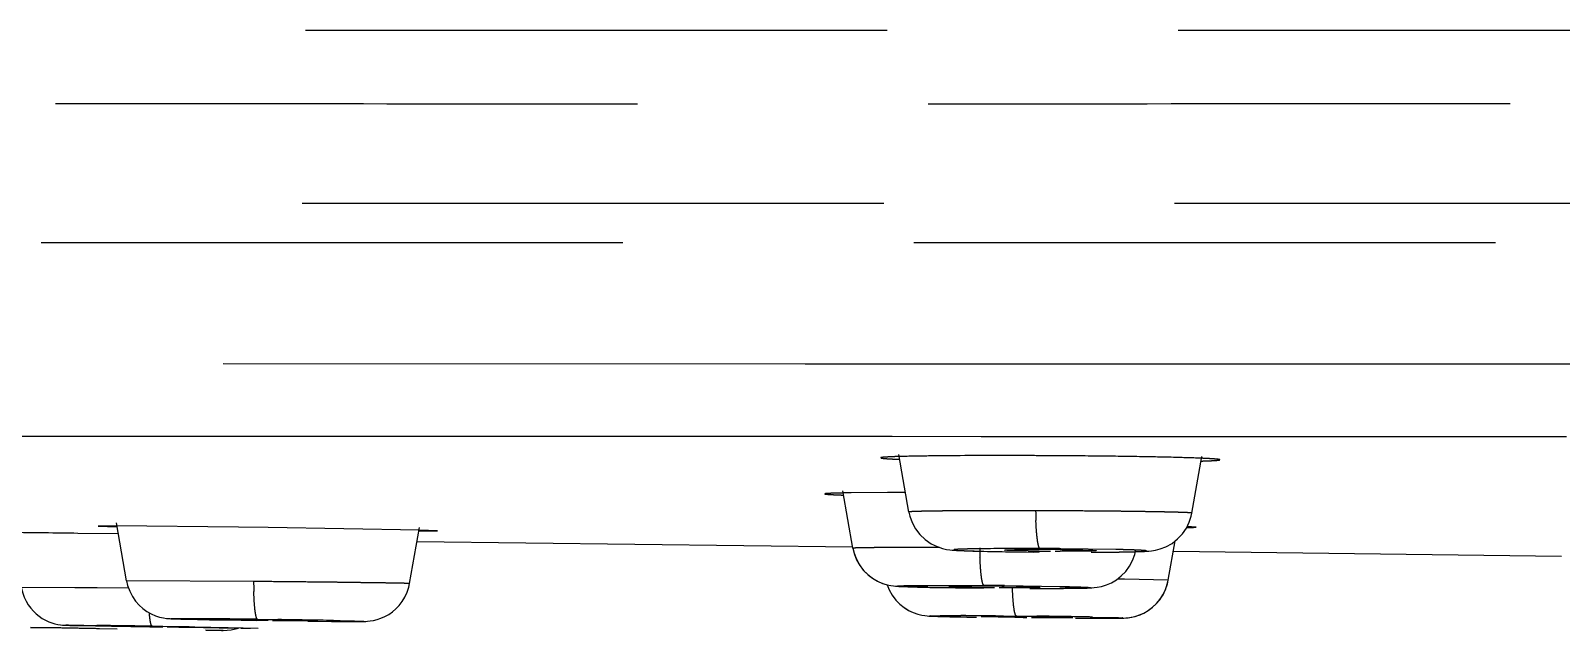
# Model space of a CAD drawing. Header units: millimetres. Extents: x 687 to 1107, y -116 to 478.
# Drawn here: x 934.854 to 938.196, y 329.076 to 330.386 of the extents above; entities that cross this region are included whole.
import ezdxf

# ---------------------------------------------------------------- set-up
doc = ezdxf.new("R2010")
doc.units = ezdxf.units.MM
doc.header["$LTSCALE"] = 0.1
doc.linetypes.add('HIDDENX2', pattern=[19.05, 12.7, -6.35])
doc.layers.add('HIDDEN', color=8, linetype='HIDDENX2')

msp = doc.modelspace()

# ---------------------------------------------------------------- linework, layer by layer
at = {"layer": 'HIDDEN'}
for p, q in [((942.4395, 330.3862), (928.431, 330.3861)), ((942.4319, 330.0085), (931.1512, 330.0085)), ((925.3524, 329.9236), (963.9821, 329.9236)), ((936.545, 329.6579), (934.2615, 329.6583)), ((936.5857, 329.6579), (936.545, 329.6579)), ((936.6675, 329.6579), (936.5857, 329.6579)), ((936.7083, 329.6579), (936.6675, 329.6579)), ((936.9801, 329.6578), (936.7083, 329.6579)), ((937.0805, 329.6578), (936.9801, 329.6578)), ((937.1809, 329.6578), (937.0805, 329.6578)), ((937.1995, 329.6578), (937.1809, 329.6578)), ((937.3279, 329.6578), (937.1995, 329.6578)), ((937.4499, 329.6578), (937.3279, 329.6578)), ((937.4904, 329.6578), (937.4499, 329.6578)), ((940.3482, 329.6577), (937.4904, 329.6578)), ((934.7859, 329.5003), (934.9666, 329.5003)), ((934.9666, 329.5003), (935.001, 329.5003)), ((935.001, 329.5003), (935.0431, 329.5003)), ((935.0431, 329.5003), (935.0666, 329.5003)), ((935.0666, 329.5003), (935.1433, 329.5003)), ((935.1433, 329.5003), (935.1668, 329.5003)), ((935.1668, 329.5003), (935.1863, 329.5003)), ((935.1863, 329.5003), (935.2433, 329.5003)), ((935.2433, 329.5003), (935.273, 329.5003)), ((935.273, 329.5003), (935.3729, 329.5002)), ((935.3729, 329.5002), (935.4349, 329.5002)), ((935.4349, 329.5002), (935.473, 329.5002)), ((935.473, 329.5002), (935.5116, 329.5002)), ((935.5116, 329.5002), (935.5526, 329.5002)), ((935.5526, 329.5002), (935.584, 329.5002)), ((935.584, 329.5002), (935.7414, 329.5002)), ((935.7414, 329.5002), (935.7824, 329.5002)), ((935.7824, 329.5002), (936.6577, 329.5001)), ((936.6577, 329.5001), (936.7102, 329.5001)), ((936.7102, 329.5001), (936.7356, 329.5001)), ((936.7356, 329.5001), (936.9294, 329.5)), ((936.9294, 329.5), (937.0294, 329.5)), ((937.0294, 329.5), (937.0808, 329.5)), ((937.0808, 329.5), (937.1175, 329.5)), ((937.1175, 329.5), (937.1295, 329.5)), ((937.1295, 329.5), (937.3987, 329.5)), ((937.3987, 329.5), (937.4393, 329.5)), ((937.4393, 329.5), (937.4506, 329.5)), ((937.4506, 329.5), (937.4781, 329.5)), ((937.4781, 329.5), (938.1546, 329.4999)), ((938.1546, 329.4999), (938.1951, 329.4998)), ((938.1951, 329.4998), (938.2072, 329.4998)), ((936.7718, 329.3348), (936.7497, 329.4601)), ((937.3895, 329.3324), (937.4112, 329.4558)), ((936.6495, 329.2557), (936.6274, 329.3814)), ((936.7254, 329.3772), (936.6457, 329.3766)), ((936.7718, 329.3348), (936.7718, 329.3348)), ((937.0808, 329.3374), (937.0485, 329.3375)), ((935.0415, 329.3046), (935.0022, 329.3042)), ((935.0022, 329.3042), (935.0421, 329.3027)), ((935.3081, 329.302), (935.0415, 329.3046)), ((935.0639, 329.1845), (935.0416, 329.3112)), ((935.3733, 329.3011), (935.3081, 329.302)), ((935.7032, 329.2953), (935.3733, 329.3011)), ((935.6816, 329.1786), (935.7031, 329.3008)), ((937.3786, 329.3009), (937.3931, 329.3012)), ((937.399, 329.3018), (937.3795, 329.3031)), ((937.3931, 329.3012), (937.399, 329.3018)), ((935.0455, 329.2869), (934.9576, 329.2882)), ((935.6978, 329.2705), (936.6496, 329.2584)), ((935.7029, 329.2934), (935.7425, 329.2938)), ((935.7425, 329.2938), (935.7032, 329.2953)), ((937.338, 329.186), (937.3531, 329.2718)), ((936.6495, 329.2557), (936.6495, 329.2557)), ((936.9354, 329.2491), (937.0565, 329.2474)), ((936.9854, 329.251), (936.9808, 329.2516)), ((937.0323, 329.2497), (936.9854, 329.251)), ((937.0808, 329.2528), (937.0707, 329.2528)), ((937.2234, 329.253), (937.1036, 329.2547)), ((937.2648, 329.2422), (937.2672, 329.2523)), ((937.3492, 329.2494), (938.1962, 329.2386)), ((934.9509, 329.1695), (934.8341, 329.1702)), ((934.9999, 329.169), (934.9509, 329.1695)), ((935.0682, 329.1683), (934.9999, 329.169)), ((935.3413, 329.1831), (935.064, 329.1845)), ((935.3733, 329.1828), (935.3413, 329.1831)), ((936.8146, 329.1746), (936.9359, 329.1744)), ((936.8607, 329.1724), (936.8587, 329.1721)), ((936.8587, 329.1721), (936.9348, 329.1702)), ((936.9231, 329.1729), (936.8607, 329.1724)), ((936.9586, 329.1727), (936.9488, 329.1728)), ((937.0587, 329.1705), (936.9795, 329.1725)), ((936.9802, 329.174), (937.1017, 329.1723)), ((936.9942, 329.1698), (937.0485, 329.17)), ((937.0485, 329.17), (937.0566, 329.1702)), ((937.0566, 329.1702), (937.0587, 329.1705)), ((937.2421, 329.1881), (937.2274, 329.1883)), ((937.338, 329.186), (937.2421, 329.1881)), ((935.1677, 329.1015), (935.1743, 329.1013)), ((935.1743, 329.1013), (935.1826, 329.101)), ((935.1826, 329.101), (935.1982, 329.1007)), ((935.1982, 329.1007), (935.2185, 329.1002)), ((935.2185, 329.1002), (935.2446, 329.0997)), ((935.2446, 329.0997), (935.2767, 329.0991)), ((935.2754, 329.1004), (935.2733, 329.1003)), ((935.2733, 329.1003), (935.3482, 329.0987)), ((935.3383, 329.1), (935.2754, 329.1004)), ((935.2767, 329.0991), (935.3142, 329.0985)), ((935.3142, 329.0985), (935.3482, 329.098)), ((935.3641, 329.0996), (935.3383, 329.1)), ((935.3482, 329.0987), (935.3733, 329.0983)), ((935.3501, 329.1005), (935.3944, 329.0999)), ((935.3732, 329.0995), (935.3641, 329.0996)), ((935.3928, 329.0992), (935.3732, 329.0995)), ((935.3824, 329.0982), (935.4082, 329.0979)), ((935.4732, 329.0975), (935.3928, 329.0992)), ((935.4082, 329.0979), (935.4629, 329.0974)), ((935.4596, 329.0965), (935.4818, 329.0963)), ((935.4629, 329.0974), (935.4711, 329.0974)), ((935.4711, 329.0974), (935.4732, 329.0975)), ((935.4818, 329.0963), (935.5112, 329.096)), ((935.5112, 329.096), (935.528, 329.0959)), ((935.528, 329.0959), (935.5426, 329.0958)), ((935.5426, 329.0958), (935.5548, 329.0957)), ((936.8608, 329.1062), (936.878, 329.1058)), ((936.878, 329.1058), (936.8982, 329.1055)), ((936.9316, 329.1068), (936.9295, 329.1066)), ((936.9295, 329.1066), (937.0034, 329.105)), ((936.9943, 329.1068), (936.9316, 329.1068)), ((936.9611, 329.1081), (936.9784, 329.108)), ((936.9784, 329.108), (937.0066, 329.1077)), ((937.0066, 329.1077), (937.0287, 329.1075)), ((937.0295, 329.1065), (937.02, 329.1066)), ((937.0287, 329.1075), (937.0509, 329.1073)), ((937.1251, 329.1049), (937.0557, 329.1062)), ((937.0648, 329.1044), (937.1193, 329.1043)), ((937.1193, 329.1043), (937.1274, 329.1044)), ((937.1295, 329.1045), (937.1251, 329.1049)), ((937.1274, 329.1044), (937.1295, 329.1045)), ((937.2211, 329.1028), (937.1713, 329.1027)), ((937.1723, 329.1055), (937.2217, 329.1043)), ((934.9203, 329.0818), (934.8545, 329.0829)), ((934.8545, 329.0829), (934.9224, 329.0818)), ((934.9958, 329.0807), (934.9203, 329.0818)), ((934.9224, 329.0818), (934.9981, 329.0806)), ((934.9343, 329.0874), (934.9401, 329.0872)), ((934.9401, 329.0872), (934.9614, 329.0868)), ((934.9614, 329.0868), (935.0307, 329.0855)), ((934.9669, 329.0811), (935.0437, 329.0799)), ((934.9981, 329.0806), (935.0437, 329.0799)), ((935.0307, 329.0855), (935.1144, 329.0841)), ((935.0456, 329.0859), (935.0434, 329.0859)), ((935.0434, 329.0859), (935.1182, 329.0844)), ((935.1086, 329.0851), (935.0456, 329.0859)), ((935.1344, 329.0848), (935.1086, 329.0851)), ((935.1144, 329.0841), (935.1182, 329.0841)), ((935.1182, 329.0844), (935.1434, 329.084)), ((935.1202, 329.0853), (935.1645, 329.0846)), ((935.1434, 329.0846), (935.1344, 329.0848)), ((935.1627, 329.0843), (935.1434, 329.0846)), ((935.1525, 329.0839), (935.1783, 329.0835)), ((935.1645, 329.0846), (935.2102, 329.0839)), ((935.1783, 329.0835), (935.2331, 329.0828)), ((935.2102, 329.0839), (935.2858, 329.0826)), ((935.2434, 329.0828), (935.2129, 329.0835)), ((935.2321, 329.0824), (935.2663, 329.0819)), ((935.2331, 329.0828), (935.2413, 329.0828)), ((935.2751, 329.0763), (935.2365, 329.0769)), ((935.2378, 329.0769), (935.2711, 329.0764)), ((935.2413, 329.0828), (935.2434, 329.0828)), ((935.2663, 329.0819), (935.3071, 329.0814)), ((935.2711, 329.0764), (935.2751, 329.0763)), ((935.3131, 329.0814), (935.2843, 329.0817)), ((935.2858, 329.0826), (935.351, 329.0812)), ((935.5548, 329.0957), (935.5647, 329.0957)), ((935.5647, 329.0957), (935.5726, 329.0957)), ((935.5726, 329.0957), (935.5787, 329.0958))]:
    msp.add_line(p, q, dxfattribs=at)
for points in [[(936.7719, 329.3348), (936.774, 329.3254), (936.7788, 329.3119), (936.786, 329.2984), (936.7957, 329.2857), (936.8074, 329.2745), (936.8202, 329.2656), (936.8333, 329.2592), (936.845, 329.2553), (936.8539, 329.2533), (936.861, 329.2523), (936.8661, 329.2518), (936.8707, 329.2514), (936.8757, 329.2511), (936.8811, 329.2508), (936.8875, 329.2505), (936.8946, 329.2502), (936.9027, 329.2499), (936.9116, 329.2496)], [(937.2737, 329.2483), (937.2803, 329.2485), (937.286, 329.2488), (937.2911, 329.2491), (937.2959, 329.2494), (937.3016, 329.2501), (937.31, 329.2514), (937.3203, 329.2541), (937.333, 329.259), (937.3463, 329.2664), (937.3584, 329.2759), (937.369, 329.2873), (937.3775, 329.2998), (937.3838, 329.3128), (937.388, 329.3257), (937.3894, 329.3324)], [(936.6496, 329.2557), (936.6524, 329.2439), (936.6576, 329.2305), (936.6647, 329.2179), (936.6734, 329.2065), (936.6834, 329.1967), (936.6943, 329.1887), (936.7058, 329.1824), (936.7167, 329.178), (936.7242, 329.1759)], [(936.6496, 329.2557), (936.6521, 329.2448), (936.6571, 329.2315), (936.6639, 329.2191), (936.6722, 329.2079), (936.6818, 329.1981), (936.6922, 329.19), (936.7033, 329.1836), (936.7141, 329.1789), (936.7241, 329.1759), (936.7325, 329.1741), (936.7382, 329.1733), (936.7426, 329.1729), (936.7463, 329.1726), (936.7499, 329.1724), (936.7539, 329.1722), (936.7584, 329.172), (936.7635, 329.1718), (936.7692, 329.1716), (936.7757, 329.1714), (936.7828, 329.1711), (936.7906, 329.1709)], [(936.9116, 329.2496), (936.9214, 329.2494), (936.9321, 329.2491), (936.9435, 329.2489), (936.9558, 329.2486), (936.9689, 329.2484), (936.9827, 329.2482), (936.9972, 329.2479), (937.0124, 329.2478), (937.0283, 329.2476), (937.0447, 329.2474)], [(937.1698, 329.247), (937.1853, 329.247), (937.1998, 329.2471), (937.2134, 329.2472), (937.2261, 329.2473), (937.2377, 329.2475), (937.2482, 329.2477)], [(937.245, 329.2051), (937.2534, 329.2164), (937.26, 329.229), (937.2648, 329.2422)], [(937.2482, 329.2477), (937.2577, 329.2478), (937.2662, 329.248), (937.2737, 329.2483)], [(937.1482, 329.1685), (937.1551, 329.1687), (937.161, 329.1688), (937.1661, 329.169), (937.171, 329.1693), (937.1765, 329.1697), (937.1831, 329.1705), (937.1923, 329.1724), (937.203, 329.1756), (937.2139, 329.1804), (937.2249, 329.1869), (937.2354, 329.1951), (937.245, 329.2051)], [(934.8341, 329.1702), (934.8346, 329.1676), (934.8371, 329.1579), (934.8404, 329.1488), (934.8445, 329.1403), (934.8492, 329.1323), (934.8546, 329.125), (934.8604, 329.1183), (934.8666, 329.1124), (934.8732, 329.1071), (934.8799, 329.1025), (934.8869, 329.0986), (934.8939, 329.0953), (934.9008, 329.0927), (934.9076, 329.0907), (934.9142, 329.0892), (934.92, 329.0883), (934.9242, 329.0879), (934.9272, 329.0877), (934.9289, 329.0876), (934.9301, 329.0875), (934.9314, 329.0875), (934.9343, 329.0874)], [(935.064, 329.1845), (935.0663, 329.1743), (935.0708, 329.1619), (935.0766, 329.1505), (935.0836, 329.1404), (935.0913, 329.1316), (935.0996, 329.124), (935.1085, 329.1177), (935.1176, 329.1125), (935.1269, 329.1084), (935.1359, 329.1054), (935.1443, 329.1035), (935.1511, 329.1025), (935.1552, 329.1021), (935.158, 329.1019), (935.1604, 329.1018), (935.1625, 329.1017), (935.1677, 329.1015)], [(935.5787, 329.0958), (935.5812, 329.0958), (935.5837, 329.0959), (935.5864, 329.096), (935.59, 329.0962), (935.5958, 329.0968), (935.603, 329.098), (935.6109, 329.0999), (935.6193, 329.1028), (935.6278, 329.1066), (935.6363, 329.1113), (935.6443, 329.1169), (935.6519, 329.1235), (935.659, 329.131), (935.6656, 329.1395), (935.6713, 329.149), (935.6762, 329.1595), (935.6798, 329.1709), (935.6815, 329.1786)], [(936.7243, 329.1758), (936.7285, 329.1651), (936.7351, 329.1531), (936.743, 329.1426), (936.7518, 329.1337), (936.7611, 329.1262), (936.7711, 329.12)], [(936.7243, 329.1758), (936.7284, 329.1651), (936.7351, 329.1531), (936.7431, 329.1426), (936.7518, 329.1336)], [(936.7906, 329.1709), (936.799, 329.1707), (936.808, 329.1705), (936.8175, 329.1703), (936.8276, 329.1701), (936.8384, 329.1699), (936.8497, 329.1697), (936.8615, 329.1696), (936.8738, 329.1694), (936.8867, 329.1692), (936.8999, 329.169), (936.9136, 329.1689), (936.9347, 329.1687)], [(937.0358, 329.168), (937.0527, 329.168), (937.0685, 329.168), (937.0833, 329.168), (937.097, 329.168), (937.1096, 329.1681), (937.121, 329.1682)], [(937.121, 329.1682), (937.1312, 329.1682), (937.1403, 329.1684), (937.1482, 329.1685)], [(937.2195, 329.1028), (937.2251, 329.1028), (937.2299, 329.1029), (937.2341, 329.103), (937.2377, 329.1031), (937.2413, 329.1032), (937.2455, 329.1035), (937.2508, 329.104), (937.2585, 329.1052), (937.2675, 329.1074), (937.2766, 329.1105), (937.2859, 329.1148), (937.295, 329.1202), (937.3039, 329.1269), (937.3122, 329.1348), (937.3199, 329.144), (937.3266, 329.1543), (937.3321, 329.1657), (937.3362, 329.178), (937.338, 329.186)], [(937.2455, 329.1035), (937.2494, 329.1038), (937.257, 329.1049), (937.266, 329.1069), (937.2752, 329.11), (937.2847, 329.1142), (937.294, 329.1196), (937.3031, 329.1262), (937.3116, 329.1342), (937.3194, 329.1433), (937.3262, 329.1536), (937.3317, 329.1649), (937.3359, 329.177), (937.3379, 329.186)], [(936.7518, 329.1336), (936.7613, 329.126), (936.7713, 329.1198)], [(936.7711, 329.12), (936.7811, 329.1152), (936.791, 329.1117), (936.7998, 329.1096), (936.8065, 329.1085), (936.8117, 329.1079), (936.8152, 329.1077), (936.8182, 329.1075)], [(936.8182, 329.1075), (936.8216, 329.1073), (936.8255, 329.1072), (936.8299, 329.107), (936.8348, 329.1069), (936.8403, 329.1067), (936.8465, 329.1065), (936.8533, 329.1064), (936.8608, 329.1062)], [(937.1447, 329.1028), (937.157, 329.1027), (937.1685, 329.1027), (937.1792, 329.1027), (937.189, 329.1027), (937.1979, 329.1027)], [(937.1979, 329.1027), (937.206, 329.1027), (937.2132, 329.1027), (937.2195, 329.1028)], [(935.2751, 329.0763), (935.2919, 329.0774), (935.3081, 329.0813), (935.3083, 329.0814)]]:
    msp.add_lwpolyline(points, dxfattribs=at)
for centre, radius, start, end in [((936.9782, 311.2295), 18.2285, 89.67747, 89.85211), ((936.69, 325.9487), 3.4283, 90.7404, 91.0507), ((936.7676, 314.0004), 15.3769, 90.01376, 90.15712), ((937.8947, 329.3495), 0.8463, 180.8128, 182.2718), ((934.2879, 280.8759), 48.4169, 89.20748, 89.38008), ((937.7692, 329.2662), 0.8428, 180.6299, 182.1326), ((937.0189, 320.2366), 9.0184, 89.75027, 90.48169), ((937.1102, 334.3608), 5.1117, 269.1267, 269.6708), ((937.0502, 324.0778), 5.175, 89.7724, 89.9348), ((937.0129, 317.6738), 11.5813, 89.55107, 89.77567), ((937.0496, 323.8793), 5.3736, 89.3919, 89.6673), ((937.1116, 334.4503), 5.2012, 269.7728, 269.8955), ((936.2003, 329.1865), 0.859, 180.2278, 181.7093), ((936.9021, 322.3794), 6.7935, 89.60635, 89.82295), ((937.0171, 336.2937), 7.124, 269.33771, 269.52995), ((936.8312, 313.7748), 15.4, 89.44553, 89.61045), ((936.8999, 322.0192), 7.1537, 89.36251, 89.52963), ((937.0152, 335.9633), 6.7936, 269.60635, 269.82295), ((935.0125, 304.8405), 24.2623, 89.20284, 89.48966), ((934.9588, 299.4934), 29.6097, 88.92228, 89.15716), ((937.1032, 340.7437), 11.64, 268.91922, 269.09368), ((936.8603, 317.9692), 11.1393, 89.68848, 89.87178), ((936.8291, 311.8885), 17.2201, 89.56072, 89.69461), ((936.9204, 318.7948), 10.3123, 89.44652, 89.58945), ((937.1425, 339.8508), 10.7467, 269.25807, 269.39777), ((936.9166, 318.3603), 10.7468, 89.25807, 89.39776), ((937.1387, 339.4164), 10.3123, 269.44653, 269.58946), ((936.7825, 306.1417), 22.9672, 89.11589, 89.33045), ((937.1956, 340.1584), 11.0557, 269.68958, 269.87407), ((936.9524, 317.4334), 11.6741, 88.9204, 89.09428), ((934.3836, 280.497), 48.5939, 89.13147, 89.27472), ((934.8329, 307.9027), 21.1842, 88.97215, 89.10798), ((935.4004, 336.7512), 7.6703, 269.34821, 269.50557)]:
    msp.add_arc(centre, radius, start, end, dxfattribs=at)
for points, knots in [([(925.3842, 330.2267), (925.4336, 330.2245), (925.5106, 330.2219), (925.6189, 330.2215), (925.7143, 330.223), (925.8252, 330.2252), (925.9566, 330.2271), (926.1143, 330.2282), (926.3048, 330.2285), (926.5353, 330.2281), (926.8127, 330.2275), (927.1428, 330.2271), (927.6983, 330.2268), (928.5349, 330.2265), (929.462, 330.2264), (930.3046, 330.2266), (931.0003, 330.227), (931.7298, 330.2275), (932.4865, 330.2278), (933.2646, 330.2278), (934.0595, 330.2275), (934.8676, 330.227), (935.6861, 330.2265), (936.5129, 330.2263), (937.346, 330.2266), (938.1842, 330.2269), (939.309, 330.227), (940.7214, 330.2269), (941.8529, 330.2267), (942.4199, 330.2266)], [0, 0, 0, 0, 0.008693, 0.013563, 0.019077, 0.025498, 0.033098, 0.042221, 0.053265, 0.066647, 0.082803, 0.102116, 0.124783, 0.180626, 0.249442, 0.288037, 0.329006, 0.371968, 0.416503, 0.462256, 0.508988, 0.556479, 0.60457, 0.653132, 0.702062, 0.751286, 0.800738, 0.900141, 1, 1, 1, 1]), ([(936.75, 329.4559), (936.7469, 329.4559), (936.7412, 329.4557), (936.7332, 329.4554), (936.7264, 329.455), (936.7208, 329.4547), (936.7164, 329.4544), (936.7135, 329.4541), (936.7118, 329.4538), (936.711, 329.4536), (936.7106, 329.4534), (936.7103, 329.4533), (936.7103, 329.4532)], [0, 0, 0, 0, 0.229679, 0.430487, 0.601794, 0.742976, 0.853425, 0.932707, 0.960685, 0.980962, 0.99374, 1, 1, 1, 1]), ([(936.7103, 329.4532), (936.7103, 329.4531), (936.7106, 329.4529), (936.711, 329.4528), (936.7118, 329.4526), (936.7135, 329.4523), (936.7164, 329.4519), (936.7209, 329.4515), (936.7265, 329.4511), (936.7334, 329.4507), (936.7415, 329.4503), (936.7473, 329.4501), (936.7503, 329.4499)], [0, 0, 0, 0, 0.00623, 0.018978, 0.039229, 0.06719, 0.146502, 0.257003, 0.398201, 0.569504, 0.770308, 1, 1, 1, 1]), ([(937.0253, 329.458), (936.9713, 329.4581), (936.8958, 329.4581), (936.804, 329.4571), (936.7662, 329.4564), (936.75, 329.4559)], [0, 0, 0, 0, 0.58809, 0.822959, 1, 1, 1, 1]), ([(937.4118, 329.4521), (937.3925, 329.4529), (937.3471, 329.4543), (937.2705, 329.4558), (937.1794, 329.457), (937.1145, 329.4576), (937.0808, 329.4578)], [0, 0, 0, 0, 0.174622, 0.412022, 0.694495, 1, 1, 1, 1]), ([(937.4108, 329.4461), (937.4138, 329.4462), (937.4195, 329.4464), (937.4275, 329.4467), (937.4343, 329.447), (937.44, 329.4473), (937.4444, 329.4477), (937.4473, 329.448), (937.449, 329.4483), (937.4498, 329.4484), (937.4503, 329.4486), (937.4506, 329.4488), (937.4506, 329.4489)], [0, 0, 0, 0, 0.228316, 0.428172, 0.598918, 0.739912, 0.85053, 0.930405, 0.958851, 0.979708, 0.993157, 1, 1, 1, 1]), ([(937.4506, 329.4489), (937.4506, 329.4489), (937.4504, 329.4492), (937.4496, 329.4494), (937.4478, 329.4498), (937.4448, 329.4501), (937.4405, 329.4505), (937.435, 329.4509), (937.4283, 329.4513), (937.4204, 329.4518), (937.4148, 329.452), (937.4118, 329.4521)], [0, 0, 0, 0, 0.005899, 0.018036, 0.06513, 0.143697, 0.253872, 0.39519, 0.567058, 0.768868, 1, 1, 1, 1]), ([(936.6271, 329.3763), (936.6241, 329.3763), (936.6184, 329.3762), (936.6105, 329.376), (936.6038, 329.3757), (936.5982, 329.3755), (936.5944, 329.3753), (936.5919, 329.3751), (936.5905, 329.375), (936.5894, 329.3749), (936.5887, 329.3747), (936.5882, 329.3746), (936.588, 329.3745), (936.588, 329.3744)], [0, 0, 0, 0, 0.23107, 0.43298, 0.605009, 0.74644, 0.856635, 0.899946, 0.935397, 0.962998, 0.982781, 0.994866, 1, 1, 1, 1]), ([(936.588, 329.3744), (936.588, 329.3743), (936.5883, 329.3742), (936.5887, 329.3741), (936.5896, 329.3739), (936.5907, 329.3738), (936.5922, 329.3736), (936.5947, 329.3734), (936.5987, 329.3731), (936.6045, 329.3728), (936.6114, 329.3725), (936.6196, 329.3721), (936.6254, 329.3719), (936.6285, 329.3718)], [0, 0, 0, 0, 0.005622, 0.018313, 0.038666, 0.066803, 0.102771, 0.146559, 0.257348, 0.398642, 0.56989, 0.770531, 1, 1, 1, 1]), ([(937.0485, 329.3375), (937.03, 329.3376), (936.994, 329.3376), (936.9497, 329.3376), (936.9162, 329.3375), (936.893, 329.3374), (936.8714, 329.3372), (936.8516, 329.3371), (936.8337, 329.3369), (936.8179, 329.3366), (936.8043, 329.3364), (936.7943, 329.3362), (936.7876, 329.336), (936.7835, 329.3358), (936.78, 329.3357), (936.7771, 329.3355), (936.7748, 329.3353), (936.7733, 329.3352), (936.7723, 329.335), (936.7719, 329.3349), (936.7718, 329.3348), (936.7718, 329.3348)], [0, 0, 0, 0, 0.200215, 0.390598, 0.479677, 0.563645, 0.641864, 0.713698, 0.778521, 0.835829, 0.885181, 0.926139, 0.943333, 0.958275, 0.970947, 0.981337, 0.989432, 0.995222, 0.998706, 0.999599, 1, 1, 1, 1]), ([(937.3894, 329.3324), (937.3894, 329.3324), (937.3893, 329.3325), (937.389, 329.3326), (937.3885, 329.3327), (937.3876, 329.3328), (937.3858, 329.333), (937.3832, 329.3332), (937.3799, 329.3334), (937.3759, 329.3336), (937.3711, 329.3337), (937.3634, 329.334), (937.3521, 329.3344), (937.3366, 329.3347), (937.3186, 329.3351), (937.2983, 329.3354), (937.276, 329.3358), (937.2517, 329.3361), (937.2259, 329.3364), (937.1887, 329.3368), (937.1402, 329.3371), (937.1009, 329.3373), (937.0808, 329.3374)], [0, 0, 0, 0, 0.00043, 0.00139, 0.002938, 0.005081, 0.011156, 0.019598, 0.030384, 0.043487, 0.058881, 0.076538, 0.11852, 0.169011, 0.227452, 0.293278, 0.365912, 0.444661, 0.528772, 0.61749, 0.805356, 1, 1, 1, 1]), ([(937.0582, 329.2549), (937.0576, 329.255), (937.0568, 329.256), (937.056, 329.2575), (937.055, 329.2602), (937.0538, 329.2649), (937.0526, 329.2721), (937.0514, 329.2811), (937.05, 329.2959), (937.0494, 329.3077), (937.0491, 329.316)], [0, 0, 0, 0, 0.028997, 0.052609, 0.083504, 0.169032, 0.286152, 0.432617, 0.604791, 1, 1, 1, 1]), ([(936.8386, 329.2573), (936.8251, 329.2573), (936.7994, 329.2573), (936.7627, 329.2573), (936.7347, 329.2572), (936.7146, 329.2571), (936.7014, 329.257), (936.6896, 329.2569), (936.6793, 329.2567), (936.6704, 329.2566), (936.664, 329.2565), (936.6597, 329.2564), (936.657, 329.2563), (936.6548, 329.2562), (936.6529, 329.2561), (936.6515, 329.256), (936.6504, 329.2559), (936.6499, 329.2558), (936.6495, 329.2557), (936.6495, 329.2557)], [0, 0, 0, 0, 0.213644, 0.408705, 0.581305, 0.657999, 0.727746, 0.790217, 0.845082, 0.892014, 0.930687, 0.946855, 0.960894, 0.972794, 0.982547, 0.990141, 0.995571, 0.998836, 1, 1, 1, 1]), ([(936.9431, 329.2547), (936.933, 329.2546), (936.9188, 329.2544), (936.9011, 329.2541), (936.8907, 329.2538), (936.8823, 329.2535), (936.8767, 329.2532), (936.8733, 329.2529), (936.8718, 329.2528), (936.8708, 329.2526), (936.8703, 329.2526), (936.87, 329.2525), (936.8698, 329.2524), (936.8697, 329.2522), (936.8698, 329.2521), (936.87, 329.252), (936.8704, 329.2519), (936.8709, 329.2518), (936.8719, 329.2517), (936.8735, 329.2515), (936.8758, 329.2513), (936.8786, 329.2511), (936.8821, 329.2509), (936.8877, 329.2506), (936.896, 329.2502), (936.9075, 329.2498), (936.9208, 329.2495), (936.9303, 329.2492), (936.9354, 329.2491)], [0, 0, 0, 0, 0.216692, 0.305866, 0.380978, 0.441254, 0.485926, 0.502196, 0.514393, 0.518969, 0.522537, 0.52511, 0.526723, 0.527553, 0.528489, 0.530269, 0.53302, 0.536772, 0.541536, 0.554117, 0.570765, 0.591415, 0.615991, 0.644414, 0.712486, 0.794995, 0.891199, 1, 1, 1, 1]), ([(936.9359, 329.1744), (936.9353, 329.1744), (936.9345, 329.1754), (936.9337, 329.1768), (936.9327, 329.1795), (936.9316, 329.1842), (936.9297, 329.1948), (936.9281, 329.2119), (936.9273, 329.2267), (936.927, 329.2349)], [0, 0, 0, 0, 0.02843, 0.051703, 0.082277, 0.167287, 0.284134, 0.60307, 1, 1, 1, 1]), ([(936.9808, 329.2516), (936.9808, 329.2516), (936.981, 329.2517), (936.9812, 329.2517), (936.9817, 329.2518), (936.9825, 329.2519), (936.9841, 329.252), (936.9864, 329.2521), (936.9894, 329.2522), (936.993, 329.2524), (936.9972, 329.2525), (937.0039, 329.2526), (937.0135, 329.2527), (937.0264, 329.2528), (937.0408, 329.2529), (937.0509, 329.2529), (937.0561, 329.2529)], [0, 0, 0, 0, 0.001482, 0.004997, 0.010704, 0.018616, 0.041009, 0.072049, 0.111582, 0.159446, 0.215343, 0.278827, 0.426733, 0.59952, 0.792749, 1, 1, 1, 1]), ([(937.1808, 329.2504), (937.1808, 329.2504), (937.1807, 329.2503), (937.1804, 329.2502), (937.18, 329.2502), (937.179, 329.2501), (937.1774, 329.2499), (937.175, 329.2498), (937.1718, 329.2497), (937.168, 329.2496), (937.1636, 329.2495), (937.1566, 329.2493), (937.1464, 329.2492), (937.1329, 329.2491), (937.1179, 329.2491), (937.1075, 329.2491), (937.1021, 329.2491)], [0, 0, 0, 0, 0.001478, 0.005015, 0.010766, 0.01874, 0.041308, 0.072585, 0.11241, 0.160608, 0.216838, 0.28063, 0.429018, 0.601977, 0.794569, 1, 1, 1, 1]), ([(937.1067, 329.2526), (937.1118, 329.2525), (937.1217, 329.2524), (937.1359, 329.2522), (937.1486, 329.2519), (937.1581, 329.2517), (937.1647, 329.2515), (937.1688, 329.2513), (937.1723, 329.2512), (937.1753, 329.251), (937.1776, 329.2509), (937.1791, 329.2508), (937.18, 329.2506), (937.1805, 329.2506), (937.1807, 329.2505), (937.1808, 329.2504), (937.1808, 329.2504)], [0, 0, 0, 0, 0.207752, 0.40043, 0.572638, 0.720307, 0.783685, 0.839447, 0.887285, 0.926968, 0.958266, 0.980957, 0.989011, 0.994843, 0.998455, 1, 1, 1, 1]), ([(937.2187, 329.2474), (937.2239, 329.2474), (937.2339, 329.2475), (937.2479, 329.2477), (937.2584, 329.248), (937.2659, 329.2482), (937.2708, 329.2483), (937.2751, 329.2485), (937.279, 329.2486), (937.2822, 329.2488), (937.285, 329.249), (937.2871, 329.2491), (937.2886, 329.2493), (937.2894, 329.2494), (937.2899, 329.2495), (937.2902, 329.2496), (937.2904, 329.2497), (937.2904, 329.2499), (937.2902, 329.25), (937.2899, 329.2501), (937.2895, 329.2502), (937.289, 329.2503), (937.2879, 329.2504), (937.2863, 329.2506), (937.2839, 329.2508), (937.2809, 329.251), (937.2774, 329.2512), (937.2717, 329.2515), (937.2632, 329.2519), (937.2516, 329.2523), (937.2381, 329.2526), (937.2285, 329.2529), (937.2234, 329.253)], [0, 0, 0, 0, 0.113367, 0.214595, 0.302498, 0.341189, 0.376253, 0.407597, 0.435133, 0.458771, 0.478422, 0.494017, 0.505547, 0.509793, 0.513035, 0.515289, 0.516612, 0.517333, 0.518516, 0.52061, 0.52369, 0.527778, 0.532882, 0.546157, 0.563519, 0.5849, 0.610214, 0.639376, 0.708888, 0.792734, 0.89013, 1, 1, 1, 1]), ([(935.6816, 329.1786), (935.6815, 329.1786), (935.6814, 329.1786), (935.6811, 329.1787), (935.6806, 329.1787), (935.68, 329.1787), (935.6791, 329.1788), (935.6776, 329.1788), (935.6753, 329.1789), (935.672, 329.179), (935.6679, 329.1791), (935.6632, 329.1792), (935.6577, 329.1793), (935.6516, 329.1794), (935.6421, 329.1796), (935.6286, 329.1798), (935.6106, 329.1801), (935.5904, 329.1803), (935.5681, 329.1806), (935.5439, 329.181), (935.518, 329.1813), (935.481, 329.1817), (935.4325, 329.1822), (935.3932, 329.1826), (935.3733, 329.1828)], [0, 0, 0, 0, 0.000353, 0.001303, 0.002856, 0.005012, 0.007767, 0.011118, 0.019595, 0.030415, 0.043551, 0.058975, 0.076661, 0.09658, 0.118691, 0.169214, 0.227671, 0.293501, 0.366127, 0.444857, 0.528941, 0.617628, 0.80542, 1, 1, 1, 1]), ([(936.8132, 329.1705), (936.8082, 329.1706), (936.7989, 329.1708), (936.7857, 329.1711), (936.7744, 329.1714), (936.7649, 329.1718), (936.7583, 329.1721), (936.754, 329.1723), (936.7516, 329.1725), (936.7497, 329.1726), (936.7485, 329.1727), (936.7478, 329.1729), (936.7475, 329.1729), (936.7473, 329.173), (936.7472, 329.1731), (936.7473, 329.1732), (936.7477, 329.1733), (936.7486, 329.1734), (936.75, 329.1735), (936.752, 329.1737), (936.7545, 329.1738), (936.7589, 329.1739), (936.7656, 329.1741), (936.7753, 329.1743), (936.7918, 329.1745), (936.8051, 329.1746), (936.8146, 329.1746)], [0, 0, 0, 0, 0.11137, 0.210261, 0.295644, 0.366731, 0.4228, 0.444978, 0.463134, 0.477194, 0.487151, 0.490599, 0.493038, 0.494494, 0.49513, 0.496024, 0.49784, 0.504469, 0.515159, 0.529925, 0.548753, 0.571572, 0.628849, 0.701076, 0.787571, 1, 1, 1, 1]), ([(937.0066, 329.1077), (937.0061, 329.1078), (937.0052, 329.1087), (937.0045, 329.1101), (937.0035, 329.1128), (937.0023, 329.1175), (937.0005, 329.1282), (936.9989, 329.1455), (936.9982, 329.1604), (936.9979, 329.1687)], [0, 0, 0, 0, 0.02777, 0.050709, 0.081012, 0.165719, 0.282568, 0.602237, 1, 1, 1, 1]), ([(937.1017, 329.1723), (937.1066, 329.1722), (937.116, 329.1719), (937.1292, 329.1716), (937.1406, 329.1713), (937.15, 329.1709), (937.1567, 329.1707), (937.161, 329.1704), (937.1634, 329.1703), (937.1653, 329.1701), (937.1666, 329.17), (937.1673, 329.1699), (937.1676, 329.1698), (937.1678, 329.1697), (937.1679, 329.1696), (937.1678, 329.1695), (937.1674, 329.1694), (937.1665, 329.1693), (937.1651, 329.1692), (937.1632, 329.1691), (937.1607, 329.1689), (937.1563, 329.1688), (937.1496, 329.1686), (937.14, 329.1684), (937.1235, 329.1682), (937.1103, 329.1681), (937.1009, 329.1681)], [0, 0, 0, 0, 0.111568, 0.210681, 0.296313, 0.367668, 0.424018, 0.446339, 0.464637, 0.478839, 0.488937, 0.492455, 0.494963, 0.496484, 0.497159, 0.497999, 0.499749, 0.506242, 0.516796, 0.531426, 0.550121, 0.572808, 0.629825, 0.701797, 0.788041, 1, 1, 1, 1]), ([(935.3501, 329.1004), (935.3495, 329.1005), (935.3487, 329.1014), (935.348, 329.1028), (935.347, 329.1055), (935.3459, 329.1101), (935.3442, 329.1207), (935.3426, 329.1379), (935.342, 329.1527), (935.3417, 329.1609)], [0, 0, 0, 0, 0.02731, 0.04998, 0.080026, 0.164304, 0.280904, 0.600779, 1, 1, 1, 1]), ([(935.1202, 329.0853), (935.1199, 329.0853), (935.1191, 329.0858), (935.1182, 329.0873), (935.1174, 329.0895), (935.1165, 329.0927), (935.1157, 329.0969), (935.1146, 329.1041), (935.114, 329.1101), (935.1136, 329.1143)], [0, 0, 0, 0, 0.03329, 0.085961, 0.165001, 0.273641, 0.412788, 0.581261, 1, 1, 1, 1]), ([(935.2267, 329.1001), (935.2174, 329.1003), (935.2043, 329.1005), (935.188, 329.1009), (935.1786, 329.1012), (935.1719, 329.1014), (935.1677, 329.1015), (935.1653, 329.1016), (935.1634, 329.1017), (935.1622, 329.1018), (935.1615, 329.1018), (935.1612, 329.1019), (935.1611, 329.1018), (935.161, 329.1019), (935.1612, 329.1019), (935.1614, 329.102), (935.1618, 329.102), (935.1625, 329.102), (935.1639, 329.1021), (935.1669, 329.1021), (935.172, 329.1021), (935.1796, 329.1022), (935.1893, 329.1021), (935.2058, 329.102), (935.2192, 329.1019), (935.2286, 329.1019)], [0, 0, 0, 0, 0.210015, 0.29522, 0.366092, 0.421908, 0.443945, 0.461948, 0.47584, 0.485609, 0.48895, 0.491265, 0.492561, 0.492902, 0.493719, 0.495544, 0.498389, 0.502258, 0.513066, 0.527965, 0.569908, 0.627504, 0.700062, 0.786896, 1, 1, 1, 1]), ([(935.5157, 329.0978), (935.5251, 329.0976), (935.5382, 329.0974), (935.5545, 329.097), (935.564, 329.0967), (935.5714, 329.0965), (935.5763, 329.0963), (935.5791, 329.0962), (935.5806, 329.0961), (935.5812, 329.0961), (935.5818, 329.096), (935.581, 329.0959), (935.5804, 329.0959), (935.5788, 329.0958), (935.5759, 329.0958), (935.5708, 329.0957), (935.5632, 329.0957), (935.5536, 329.0958), (935.5371, 329.0959), (935.5238, 329.096), (935.5143, 329.096)], [0, 0, 0, 0, 0.210439, 0.295894, 0.367036, 0.423133, 0.463458, 0.477491, 0.487401, 0.493197, 0.494923, 0.497421, 0.503998, 0.51467, 0.529436, 0.571118, 0.628457, 0.700766, 0.787354, 1, 1, 1, 1]), ([(936.8837, 329.1058), (936.8743, 329.1059), (936.8612, 329.1062), (936.8449, 329.1066), (936.8354, 329.1069), (936.8288, 329.1071), (936.8245, 329.1073), (936.8221, 329.1074), (936.8202, 329.1075), (936.819, 329.1076), (936.8183, 329.1077), (936.818, 329.1077), (936.8178, 329.1078), (936.8177, 329.1079), (936.8179, 329.1079), (936.8181, 329.1079), (936.8185, 329.108), (936.8193, 329.1081), (936.8206, 329.1081), (936.8226, 329.1082), (936.8251, 329.1083), (936.8295, 329.1083), (936.8363, 329.1084), (936.8459, 329.1085), (936.8625, 329.1085), (936.8758, 329.1085), (936.8852, 329.1085)], [0, 0, 0, 0, 0.21022, 0.295553, 0.366569, 0.422544, 0.444667, 0.462759, 0.476746, 0.486616, 0.490012, 0.492387, 0.493755, 0.49422, 0.495041, 0.496841, 0.499654, 0.503486, 0.514213, 0.529028, 0.547913, 0.570795, 0.628209, 0.700586, 0.787239, 1, 1, 1, 1]), ([(937.2217, 329.1043), (937.2241, 329.1042), (937.2275, 329.1041), (937.2318, 329.104), (937.2341, 329.1038), (937.236, 329.1037), (937.2372, 329.1036), (937.2379, 329.1036), (937.2382, 329.1035), (937.2384, 329.1035), (937.2385, 329.1034), (937.2383, 329.1033), (937.2381, 329.1033), (937.2377, 329.1033), (937.237, 329.1032), (937.2357, 329.1031), (937.2328, 329.103), (937.2279, 329.1029), (937.2236, 329.1029), (937.2211, 329.1028)], [0, 0, 0, 0, 0.214941, 0.299979, 0.369604, 0.423535, 0.461739, 0.474961, 0.484283, 0.489751, 0.491702, 0.494627, 0.501267, 0.511773, 0.526172, 0.566677, 0.622803, 0.781466, 1, 1, 1, 1]), ([(934.9967, 329.0861), (934.9874, 329.0863), (934.9711, 329.0866), (934.9522, 329.087), (934.9413, 329.0872), (934.9356, 329.0874), (934.9331, 329.0874), (934.9304, 329.0876), (934.9336, 329.0876), (934.936, 329.0876), (934.9422, 329.0876), (934.9534, 329.0875), (934.9728, 329.0873), (934.9893, 329.0871), (934.9987, 329.087)], [0, 0, 0, 0, 0.209965, 0.36596, 0.421724, 0.461703, 0.485291, 0.492398, 0.501766, 0.527531, 0.569541, 0.627207, 0.786747, 1, 1, 1, 1])]:
    msp.add_open_spline(points, degree=3, knots=knots, dxfattribs=at)

doc.saveas('drawing.dxf')
